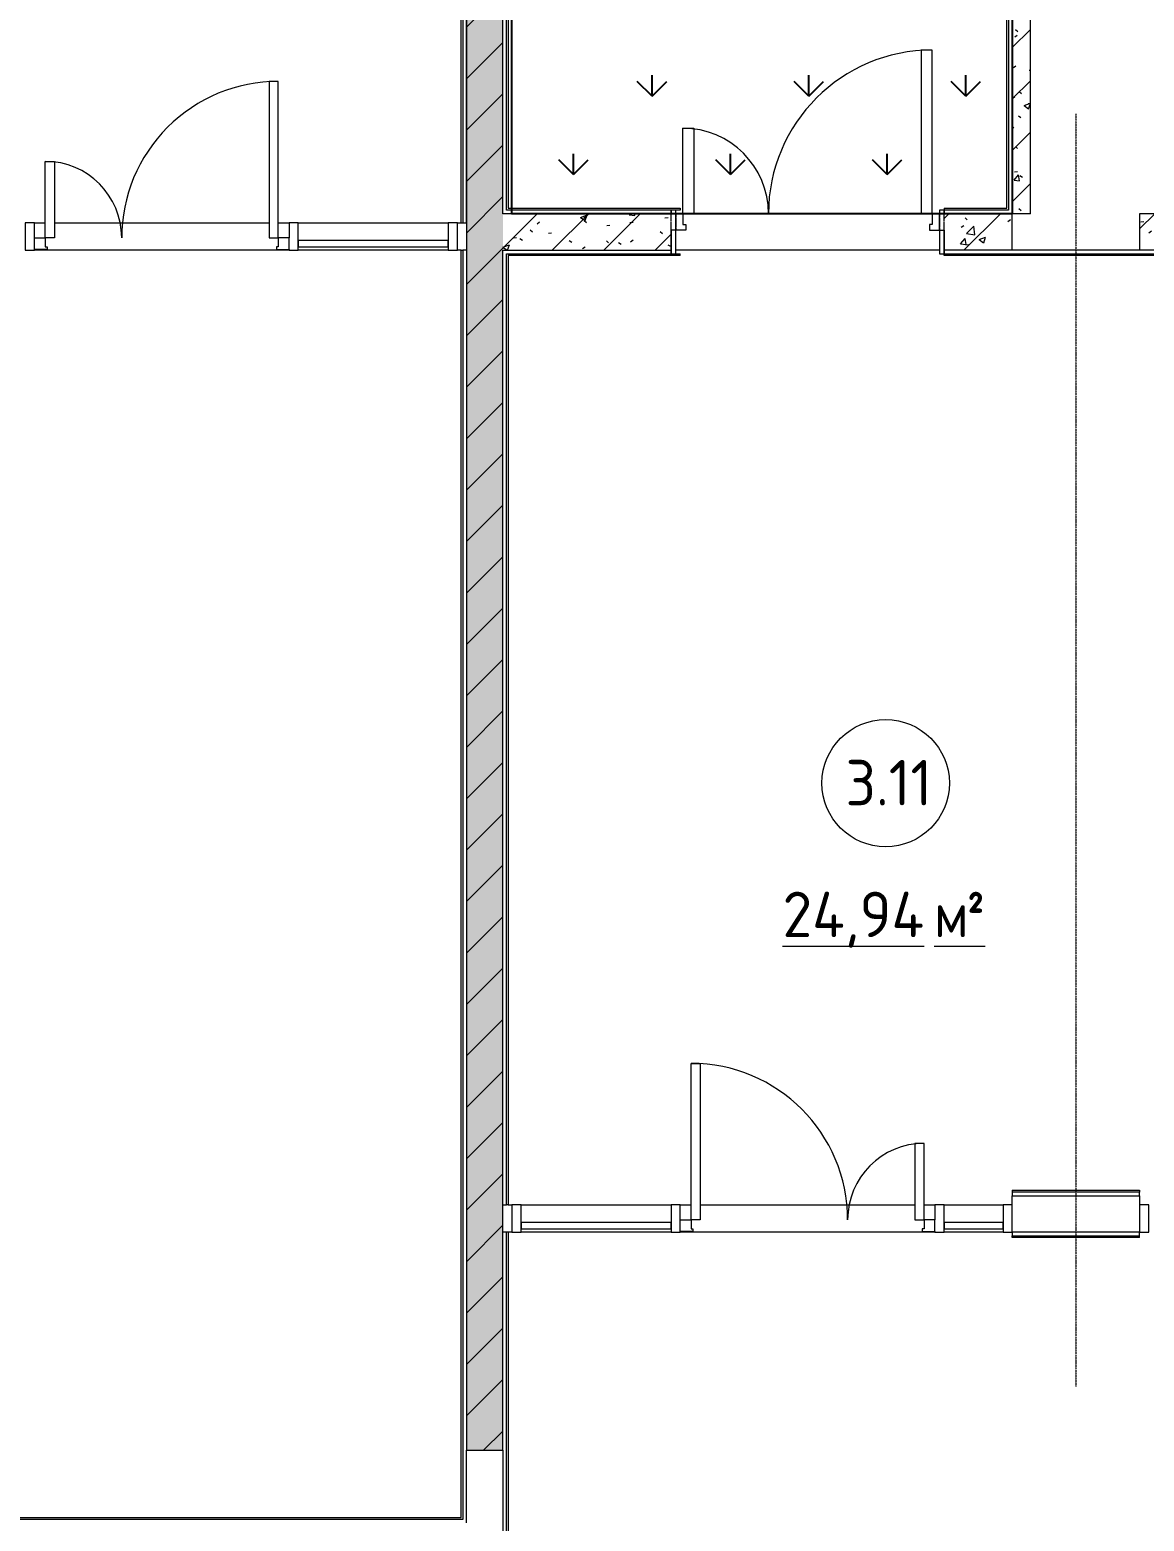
# Model space of a CAD drawing. Header units: millimetres. Extents: x -584918 to 2941280, y 3000189 to 4229862.
# Drawn here: x -440733 to -434608, y 4032796 to 4040997 of the extents above; entities that cross this region are included whole.
import ezdxf

# ---------------------------------------------------------------- set-up
doc = ezdxf.new("R2010")
doc.units = ezdxf.units.MM
doc.linetypes.add('ASVP_Невидимые', pattern=[5, 3, -2])
doc.linetypes.add('ASVP_Осевая', pattern=[14, 10, -2, 0, -2])
for name, color, linetype, lineweight in [('Витраж', 7, 'Continuous', 0), ('Двери', 7, 'Continuous', 0), ('Линии', 7, 'Continuous', 0), ('Марки помещений', 7, 'Continuous', 0), ('Обобщенные модели', 7, 'Continuous', 0), ('Панели витража', 7, 'Continuous', 0), ('Перекрытие', 7, 'Continuous', 0), ('Стены внутренние', 7, 'Continuous', 0), ('Стены несущие', 7, 'Continuous', 0), ('Стены отделка', 7, 'Continuous', 0), ('экспертиза условные обозначения', 1, 'Continuous', 0)]:
    doc.layers.add(name, color=color, linetype=linetype, lineweight=lineweight)
doc.styles.add('GOST Common_2', font='', dxfattribs={"height": 500})
doc.styles.add('GOST Common_3', font='', dxfattribs={"width": 0.9, "height": 500})
doc.styles.get('GOST Common_2').set_extended_font_data('GOST Common')
doc.styles.get('GOST Common_3').set_extended_font_data('GOST Common')
pattern_1 = [(45, (-440814.02, 4025236.82), (-141.4214, 141.4214), [])]
pattern_2 = [(50, (-440814.02, 4025236.82), (364.368, -31.8783), [38.1, -419.1]), (355, (-440814.02, 4025236.8), (-70.486, 382.113), [30.48, -335.28]), (100.451, (-440783.66, 4025234.16), (293.885, 350.2334), [32.38, -356.18]), (46.184, (-440814, 4025338.4), (542.158, -84.086), [57.15, -628.65]), (96.636, (-440768.84, 4025331.4), (474.805, 494.855), [48.57, -534.27]), (351.184, (-440814, 4025338.4), (474.81, 494.85), [45.72, -502.92]), (21, (-440763.22, 4025313.02), (303.2285, -204.5305), [38.1, -419.1]), (326, (-440763.22, 4025313), (123.604, 368.376), [30.48, -335.28]), (71.451, (-440737.95, 4025295.97), (426.834, 163.843), [32.38, -356.18]), (37.5, (-440814.02, 4025236.82), (6.17665, 169.11015), [16.764, -314.452, 16.764, -323.596, -336.55]), (37.5, (-440814.02, 4025236.82), (6.17665, 169.11015), [-671.576, 16.764, -319.786]), (7.5, (-440814.02, 4025236.82), (133.6389, 200.3615), [16.764, -177.292, 16.764, -306.832, -128.27]), (7.5, (-440814.02, 4025236.82), (133.6389, 200.3615), [-517.652, 16.764, -111.506]), (327.5, (-440927.3, 4025236.82), (271.1818, -11.4584), [16.764, -110.236, 16.764, -379.476, -525.78]), (327.5, (-440927.3, 4025236.82), (271.1818, -11.4584), [-523.24, 16.764, -509.016]), (317.5, (-440978.1, 4025236.82), (296.2585, 50.8528), [16.764, -148.336, 16.764, -246.38, -373.38]), (317.5, (-440978.1, 4025236.82), (296.2585, 50.8528), [-428.244, 16.764, -356.616])]

# ---------------------------------------------------------------- blocks, each defined once
blk = doc.blocks.new('ASVP_ДверьПротивопожарнаяСтальная_2 полотна - EI15 1370х2000h_полотна_ Г Л _1250 в свету_-6392377-АР Этаж 03')
at = {"layer": 'Двери', "lineweight": 18}
for p, q in [((685, 1000), (625, 1000)), ((625, 1000), (625, 100)), ((685, 100), (685, 1000)), ((-685, 570), (-625, 570)), ((-685, 100), (-685, 570)), ((-625, 570), (-625, 100)), ((-725, 100), (-685, 100)), ((-725, 10), (-725, 100)), ((-625, 100), (-685, 100)), ((-685, 100), (-685, 40)), ((625, 100), (685, 100)), ((725, 100), (685, 100)), ((685, 100), (685, 40)), ((725, 10), (725, 100)), ((-670, 10), (-725, 10)), ((-685, 40), (-670, 40)), ((-670, 40), (-670, 10)), ((685, 40), (670, 40)), ((670, 40), (670, 10)), ((670, 10), (725, 10))]:
    blk.add_line(p, q, dxfattribs=at)
at = {"layer": 'Двери', "linetype": 'ASVP_Невидимые', "lineweight": 18}
for p, q in [((-750, 100), (-725, 100)), ((-750, 10), (-750, 100)), ((-725, 100), (-725, 10)), ((750, 100), (725, 100)), ((725, 100), (725, 10)), ((750, 10), (750, 100)), ((-725, 10), (-750, 10)), ((725, 10), (750, 10))]:
    blk.add_line(p, q, dxfattribs=at)
at = {"layer": 'Двери'}
for centre, radius, start, end in [((685, 100), 900, 90, 180), ((-685, 100), 470, 360, 90)]:
    blk.add_arc(centre, radius, start, end, dxfattribs=at)
blk = doc.blocks.new('ASVP_ОТКОС_Оштукатуривание дверного откоса - Оштукатуривание дверного откоса-V53-АР Этаж 03')
at = {"layer": 'Обобщенные модели'}
for p, q in [((-750, 130), (-750, 0)), ((-725, 0), (-725, 130)), ((725, 130), (725, 0)), ((750, 0), (750, 130)), ((-750, 0), (-725, 0)), ((725, 0), (750, 0))]:
    blk.add_line(p, q, dxfattribs=at)
blk = doc.blocks.new('ASVP_ОТКОС_Оштукатуривание дверного откоса - Оштукатуривание дверного откоса-5741164-АР Этаж 03')
at = {"layer": 'Обобщенные модели'}
for p, q in [((-750, 20), (-750, 0)), ((-725, 0), (-725, 20)), ((725, 20), (725, 0)), ((750, 0), (750, 20)), ((-750, 0), (-725, 0)), ((725, 0), (750, 0))]:
    blk.add_line(p, q, dxfattribs=at)
blk = doc.blocks.new('Системная панель - Cтеклопакет Двухкамерный_36 мм-7511920-АР Этаж 03')
at = {"layer": 'Панели витража', "lineweight": 18}
for p, q in [((162.5, 18), (-162.5, 18)), ((-162.5, 18), (-162.5, -18)), ((162.5, -18), (162.5, 18)), ((-162.5, -18), (162.5, -18))]:
    blk.add_line(p, q, dxfattribs=at)
blk = doc.blocks.new('Прямоугольный импост - 50х150 мм-6338301-АР Этаж 03')
at = {"layer": 'Витраж', "lineweight": 18}
for p, q in [((-50, 115), (0, 115)), ((-50, -35), (-50, 115)), ((0, 115), (0, -35)), ((0, -35), (-50, -35))]:
    blk.add_line(p, q, dxfattribs=at)
blk = doc.blocks.new('Прямоугольный импост - 50х150 мм-V4-АР Этаж 03')
at = {"layer": 'Витраж', "lineweight": 18}
for p, q in [((-25, 115), (25, 115)), ((-25, 32.5), (-25, 115)), ((25, 115), (25, -35)), ((-25, -35), (-25, -32.5)), ((25, -35), (-25, -35))]:
    blk.add_line(p, q, dxfattribs=at)
blk = doc.blocks.new('Системная панель - Cтеклопакет Двухкамерный_36 мм-7519705-АР Этаж 03')
at = {"layer": 'Панели витража', "lineweight": 18}
for p, q in [((412.5, 18), (-412.5, 18)), ((-412.5, 18), (-412.5, -18)), ((412.5, -18), (412.5, 18)), ((-412.5, -18), (412.5, -18))]:
    blk.add_line(p, q, dxfattribs=at)
blk = doc.blocks.new('Прямоугольный импост - 50х150 мм-6338307-АР Этаж 03')
at = {"layer": 'Витраж', "lineweight": 18}
for p, q in [((0, 115), (-50, 115)), ((-50, 115), (-50, -35)), ((0, -35), (0, 115)), ((-50, -35), (0, -35))]:
    blk.add_line(p, q, dxfattribs=at)
blk = doc.blocks.new('ASVP_ДверьАлюминиеваяВитражная_2 полотна - Остекленная Внутренняя-7511946-АР Этаж 03')
at = {"layer": 'Двери', "lineweight": 18}
for p, q in [((-640, 892.5), (-590, 892.5)), ((-640, 32.5), (-640, 892.5)), ((-590, 892.5), (-590, 32.5)), ((640, 452.5), (590, 452.5)), ((590, 452.5), (590, 32.5)), ((640, 32.5), (640, 452.5)), ((-700, 32.5), (-640, 32.5)), ((-700, -32.5), (-700, 32.5)), ((-590, 32.5), (-640, 32.5)), ((-640, 32.5), (-640, -17.5)), ((590, 32.5), (640, 32.5)), ((700, 32.5), (640, 32.5)), ((640, 32.5), (640, -17.5)), ((700, -32.5), (700, 32.5)), ((-630, -32.5), (-700, -32.5)), ((-640, -17.5), (-630, -17.5)), ((-630, -17.5), (-630, -32.5)), ((640, -17.5), (630, -17.5)), ((630, -17.5), (630, -32.5)), ((630, -32.5), (700, -32.5))]:
    blk.add_line(p, q, dxfattribs=at)
at = {"layer": 'Двери'}
for centre, radius, start, end in [((-640, 32.5), 860, 360, 90), ((640, 32.5), 420, 90, 180)]:
    blk.add_arc(centre, radius, start, end, dxfattribs=at)
blk = doc.blocks.new('Прямоугольный импост - 50х150 мм-6338298-АР Этаж 03')
at = {"layer": 'Витраж', "lineweight": 18}
for p, q in [((-25, 115), (25, 115)), ((-25, -35), (-25, 115)), ((25, 115), (25, 32.5)), ((25, -35), (-25, -35)), ((25, -32.5), (25, -35))]:
    blk.add_line(p, q, dxfattribs=at)
blk = doc.blocks.new('Прямоугольный импост - 50х150 мм-7511836-АР Этаж 03')
at = {"layer": 'Витраж', "lineweight": 18}
for p, q in [((-50, 35), (0, 35)), ((-50, -115), (-50, 35)), ((0, 35), (0, -115)), ((0, -115), (-50, -115))]:
    blk.add_line(p, q, dxfattribs=at)
blk = doc.blocks.new('Прямоугольный импост - 50х150 мм-7511829-АР Этаж 03')
at = {"layer": 'Витраж', "lineweight": 18}
for p, q in [((-25, 35), (25, 35)), ((-25, 32.5), (-25, 35)), ((25, 35), (25, -115)), ((-25, -115), (-25, -32.5)), ((25, -115), (-25, -115))]:
    blk.add_line(p, q, dxfattribs=at)
blk = doc.blocks.new('Системная панель - Cтеклопакет Двухкамерный_36 мм-7513032-АР Этаж 03')
at = {"layer": 'Панели витража', "lineweight": 18}
for p, q in [((412.5, 18), (-412.5, 18)), ((-412.5, 18), (-412.5, -18)), ((412.5, -18), (412.5, 18)), ((-412.5, -18), (412.5, -18))]:
    blk.add_line(p, q, dxfattribs=at)
blk = doc.blocks.new('ASVP_ДверьАлюминиеваяВитражная_2 полотна - Остекленная Внутренняя-7512029-АР Этаж 03')
at = {"layer": 'Двери', "lineweight": 18}
for p, q in [((-700, 32.5), (-700, -32.5)), ((-630, 32.5), (-700, 32.5)), ((-640, -32.5), (-640, 17.5)), ((-640, 17.5), (-630, 17.5)), ((-630, 17.5), (-630, 32.5)), ((630, 32.5), (700, 32.5)), ((630, 17.5), (630, 32.5)), ((640, 17.5), (630, 17.5)), ((640, -32.5), (640, 17.5)), ((700, 32.5), (700, -32.5)), ((-700, -32.5), (-640, -32.5)), ((-590, -32.5), (-640, -32.5)), ((-640, -32.5), (-640, -892.5)), ((-590, -892.5), (-590, -32.5)), ((590, -452.5), (590, -32.5)), ((590, -32.5), (640, -32.5)), ((640, -32.5), (640, -452.5)), ((700, -32.5), (640, -32.5)), ((640, -452.5), (590, -452.5)), ((-640, -892.5), (-590, -892.5))]:
    blk.add_line(p, q, dxfattribs=at)
at = {"layer": 'Двери'}
for centre, radius, start, end in [((-640, -32.5), 860, 270, 0), ((640, -32.5), 420, 180, 270)]:
    blk.add_arc(centre, radius, start, end, dxfattribs=at)
blk = doc.blocks.new('Прямоугольный импост - 50х150 мм-V67-АР Этаж 03')
at = {"layer": 'Витраж', "lineweight": 18}
for p, q in [((-25, 35), (25, 35)), ((-25, -115), (-25, 35)), ((25, 35), (25, 32.5)), ((25, -32.5), (25, -115)), ((25, -115), (-25, -115))]:
    blk.add_line(p, q, dxfattribs=at)
blk = doc.blocks.new('ASVP_Марка_Помещение_ДваЗначения - Номер Площадь-685795-АР Этаж 03')
at = {"layer": 'Марки помещений'}
blk.add_circle((0, 0), 3.5, dxfattribs=at)

msp = doc.modelspace()

# ---------------------------------------------------------------- hatches: boundary and pattern name
at = {"layer": 'Стены внутренние'}
h = msp.add_hatch(dxfattribs=at)
h.set_pattern_fill('FP_4', color=256, style=0, pattern_type=2)
h.set_pattern_definition(pattern_1)
h.paths.add_polyline_path([(-438333.121, 4033186.149), (-438133.121, 4033186.149), (-438133.121, 4041836.149), (-438333.121, 4041836.149), (-438333.121, 4033333.745)])
h.paths.add_polyline_path([(-438333.121, 4043336.149), (-438133.121, 4043336.149), (-438133.121, 4043736.149), (-438333.121, 4043736.149), (-438333.121, 4043452.896)])
h = msp.add_hatch(dxfattribs=at)
h.set_pattern_fill('FP_5', color=256, style=0, pattern_type=2)
h.set_pattern_definition(pattern_2)
h.paths.add_polyline_path([(-438333.121, 4033186.149), (-438133.121, 4033186.149), (-438133.121, 4041836.149), (-438333.121, 4041836.149), (-438333.121, 4033333.745)])
h.paths.add_polyline_path([(-438333.121, 4043336.149), (-438133.121, 4043336.149), (-438133.121, 4043736.149), (-438333.121, 4043736.149), (-438333.121, 4043452.896)])
h = msp.add_hatch(dxfattribs=at)
h.set_pattern_fill('FP_4', color=256, style=0, pattern_type=2)
h.set_pattern_definition(pattern_1)
h.paths.add_polyline_path([(-435233.121, 4039986.149), (-435233.121, 4041848.201), (-435333.121, 4041848.201), (-435333.121, 4039986.149)])
h = msp.add_hatch(dxfattribs=at)
h.set_pattern_fill('FP_5', color=256, style=0, pattern_type=2)
h.set_pattern_definition(pattern_2)
h.paths.add_polyline_path([(-435233.121, 4039986.149), (-435233.121, 4041848.201), (-435333.121, 4041848.201), (-435333.121, 4039986.149)])
h = msp.add_hatch(dxfattribs=at)
h.set_pattern_fill('FP_4', color=256, style=0, pattern_type=2)
h.set_pattern_definition(pattern_1)
h.paths.add_polyline_path([(-437208.121, 4039786.149), (-437208.121, 4039986.149), (-438133.121, 4039986.149), (-438133.121, 4039786.149), (-438017.673, 4039786.149)])
h.paths.add_polyline_path([(-435708.121, 4039786.149), (-435333.121, 4039786.149), (-435333.121, 4039986.149), (-435708.121, 4039986.149), (-435708.121, 4039896.149)])
h = msp.add_hatch(dxfattribs=at)
h.set_pattern_fill('FP_5', color=256, style=0, pattern_type=2)
h.set_pattern_definition(pattern_2)
h.paths.add_polyline_path([(-437208.121, 4039786.149), (-437208.121, 4039986.149), (-438133.121, 4039986.149), (-438133.121, 4039786.149), (-438017.673, 4039786.149)])
h.paths.add_polyline_path([(-435708.121, 4039786.149), (-435333.121, 4039786.149), (-435333.121, 4039986.149), (-435708.121, 4039986.149), (-435708.121, 4039896.149)])
h = msp.add_hatch(dxfattribs=at)
h.set_pattern_fill('FP_4', color=256, style=0, pattern_type=2)
h.set_pattern_definition(pattern_1)
h.paths.add_polyline_path([(-433803.121, 4039786.149), (-433783.121, 4039786.149), (-433783.121, 4039986.149), (-434633.121, 4039986.149), (-434633.121, 4039786.149), (-434168.434, 4039786.149)])
h = msp.add_hatch(dxfattribs=at)
h.set_pattern_fill('FP_5', color=256, style=0, pattern_type=2)
h.set_pattern_definition(pattern_2)
h.paths.add_polyline_path([(-433803.121, 4039786.149), (-433783.121, 4039786.149), (-433783.121, 4039986.149), (-434633.121, 4039986.149), (-434633.121, 4039786.149), (-434168.434, 4039786.149)])
at = {"layer": 'экспертиза условные обозначения', "lineweight": -3}
h = msp.add_hatch(dxfattribs=at)
h.set_pattern_fill('GRASS', color=3, scale=24)
h.set_pattern_definition([(90, (-441193.04, 3779846), (-431.0523, 431.0523), [114.3, -747.8046]), (45, (-441193.04, 3779846), (-431.0523, 431.0523), [114.3, -495.3]), (135, (-441193.04, 3779846), (-431.0523, -431.0523), [114.3, -495.3])])
edge = h.paths.add_edge_path()
edge.add_line((-445679.162, 4047680.628), (-445018.622, 4049468.181))
edge.add_line((-445018.622, 4049468.181), (-439841.984, 4047376.683))
edge.add_line((-439841.984, 4047376.683), (-437786.215, 4052478.037))
edge.add_line((-437786.215, 4052478.037), (-436394.937, 4051917.372))
edge.add_line((-436394.937, 4051917.372), (-438448.837, 4046820.656))
edge.add_line((-438448.837, 4046820.656), (-431775.339, 4044131.336))
edge.add_line((-431775.339, 4044131.336), (-432485.514, 4042369.05))
edge.add_line((-432485.514, 4042369.05), (-433821.967, 4042902.23))
edge.add_arc((-434225.652, 4041870.898), 1107.523, 68.623549, 179.4277519)
edge.add_line((-435333.121, 4041881.959), (-435333.121, 4039986.149))
edge.add_line((-435333.121, 4039986.149), (-438083.121, 4039986.149))
edge.add_line((-438083.121, 4039986.149), (-438083.121, 4044619.411))
edge.add_line((-438083.121, 4044619.411), (-441018.582, 4045807.749))
edge.add_line((-441018.582, 4045807.749), (-445679.162, 4047680.628))

# ---------------------------------------------------------------- linework, layer by layer
at = {"layer": 'Линии', "linetype": 'ASVP_Осевая'}
msp.add_line((-434983.121, 4040536.149), (-434983.121, 4033536.149), dxfattribs=at)
at = {"layer": 'Перекрытие'}
for p, q in [((-440708.121, 4039936.149), (-440648.121, 4039936.149)), ((-440598.121, 4039936.149), (-439418.121, 4039936.149)), ((-439368.121, 4039936.149), (-439308.121, 4039936.149)), ((-439258.121, 4039936.149), (-438433.121, 4039936.149)), ((-438383.121, 4039936.149), (-438363.121, 4039936.149)), ((-437083.121, 4039986.149), (-435833.121, 4039986.149)), ((-439308.121, 4039786.149), (-440708.121, 4039786.149)), ((-438433.121, 4039786.149), (-439258.121, 4039786.149)), ((-438363.121, 4039786.149), (-438383.121, 4039786.149)), ((-435733.121, 4039786.149), (-437183.121, 4039786.149)), ((-438103.121, 4034536.149), (-438083.121, 4034536.149)), ((-438033.121, 4034536.149), (-437208.121, 4034536.149)), ((-437158.121, 4034536.149), (-437098.121, 4034536.149)), ((-437048.121, 4034536.149), (-435868.121, 4034536.149)), ((-435818.121, 4034536.149), (-435758.121, 4034536.149)), ((-435708.121, 4034536.149), (-435383.121, 4034536.149)), ((-435333.121, 4034536.149), (-435333.121, 4034586.149)), ((-434633.121, 4034586.149), (-434633.121, 4034536.149)), ((-438083.121, 4034386.149), (-438103.121, 4034386.149)), ((-437208.121, 4034386.149), (-438033.121, 4034386.149)), ((-435758.121, 4034386.149), (-437158.121, 4034386.149)), ((-435383.121, 4034386.149), (-435708.121, 4034386.149))]:
    msp.add_line(p, q, dxfattribs=at)
at = {"layer": 'Стены внутренние'}
for p, q in [((-438363.121, 4039936.149), (-438363.121, 4044456.149)), ((-438103.121, 4041846.149), (-438103.121, 4040016.149)), ((-435363.121, 4040016.149), (-435363.121, 4041848.201)), ((-438103.121, 4040016.149), (-437158.121, 4040016.149)), ((-437158.121, 4040006.149), (-437183.121, 4040006.149)), ((-437158.121, 4040016.149), (-437158.121, 4040006.149)), ((-435708.121, 4040016.149), (-435363.121, 4040016.149)), ((-435708.121, 4040016.149), (-435708.121, 4040006.149)), ((-438363.121, 4039936.149), (-438353.121, 4039936.149)), ((-438363.121, 4032816.149), (-438363.121, 4039786.149)), ((-438363.121, 4039786.149), (-438353.121, 4039786.149)), ((-437183.121, 4039766.149), (-437158.121, 4039766.149)), ((-437158.121, 4039756.149), (-437158.121, 4039766.149)), ((-435708.121, 4039756.149), (-435708.121, 4039766.149)), ((-438103.121, 4039756.149), (-438103.121, 4034536.149)), ((-437158.121, 4039756.149), (-438103.121, 4039756.149)), ((-433813.121, 4039756.149), (-435708.121, 4039756.149)), ((-435333.121, 4034616.149), (-434633.121, 4034616.149)), ((-435333.121, 4034616.149), (-435333.121, 4034606.149)), ((-434633.121, 4034616.149), (-434633.121, 4034606.149)), ((-438103.121, 4034536.149), (-438113.121, 4034536.149)), ((-438103.121, 4034386.149), (-438113.121, 4034386.149)), ((-438103.121, 4034386.149), (-438103.121, 4027416.149)), ((-435333.121, 4034356.149), (-435333.121, 4034366.149)), ((-434633.121, 4034356.149), (-435333.121, 4034356.149)), ((-434633.121, 4034356.149), (-434633.121, 4034366.149)), ((-445603.121, 4032816.149), (-438363.121, 4032816.149))]:
    msp.add_line(p, q, dxfattribs=at)
at = {"layer": 'Стены несущие'}
for p, q in [((-438333.121, 4041836.149), (-438333.121, 4033186.149)), ((-438133.121, 4039986.149), (-438133.121, 4041836.149)), ((-435333.121, 4041848.201), (-435333.121, 4039986.149)), ((-435233.121, 4039986.149), (-435233.121, 4041848.201)), ((-437208.121, 4039986.149), (-438133.121, 4039986.149)), ((-435233.121, 4039986.149), (-435708.121, 4039986.149)), ((-435333.121, 4039786.149), (-435333.121, 4039986.149)), ((-433783.121, 4039986.149), (-434633.121, 4039986.149)), ((-434633.121, 4039986.149), (-434633.121, 4039786.149)), ((-437208.121, 4039786.149), (-437208.121, 4039896.149)), ((-435708.121, 4039896.149), (-435708.121, 4039786.149)), ((-438133.121, 4033186.149), (-438133.121, 4039786.149)), ((-438133.121, 4039786.149), (-437208.121, 4039786.149)), ((-435333.121, 4039786.149), (-435708.121, 4039786.149)), ((-433783.121, 4039786.149), (-434633.121, 4039786.149)), ((-438333.121, 4033186.149), (-438133.121, 4033186.149))]:
    msp.add_line(p, q, dxfattribs=at)
at = {"layer": 'Стены отделка'}
for p, q in [((-438353.121, 4044466.149), (-438353.121, 4039936.149)), ((-438333.121, 4039936.149), (-438333.121, 4044486.149)), ((-438113.121, 4040006.149), (-438113.121, 4041836.149)), ((-435353.121, 4041848.201), (-435353.121, 4040006.149)), ((-435333.121, 4039986.149), (-435333.121, 4041848.201)), ((-437208.121, 4040006.149), (-438113.121, 4040006.149)), ((-437208.121, 4039986.149), (-437208.121, 4040006.149)), ((-435353.121, 4040006.149), (-435708.121, 4040006.149)), ((-435708.121, 4040006.149), (-435708.121, 4039986.149)), ((-438353.121, 4039936.149), (-438333.121, 4039936.149)), ((-438333.121, 4039786.149), (-438353.121, 4039786.149)), ((-438353.121, 4039786.149), (-438353.121, 4032806.149)), ((-438113.121, 4034536.149), (-438113.121, 4039766.149)), ((-438113.121, 4039766.149), (-437208.121, 4039766.149)), ((-437208.121, 4039766.149), (-437208.121, 4039786.149)), ((-435708.121, 4039786.149), (-435708.121, 4039766.149)), ((-435708.121, 4039766.149), (-433803.121, 4039766.149)), ((-434633.121, 4039786.149), (-435333.121, 4039786.149)), ((-434633.121, 4034606.149), (-435333.121, 4034606.149)), ((-435333.121, 4034606.149), (-435333.121, 4034586.149)), ((-434633.121, 4034586.149), (-434633.121, 4034606.149)), ((-438133.121, 4034536.149), (-438113.121, 4034536.149)), ((-435333.121, 4034586.149), (-434633.121, 4034586.149)), ((-438113.121, 4034386.149), (-438133.121, 4034386.149)), ((-438113.121, 4027406.149), (-438113.121, 4034386.149)), ((-434633.121, 4034386.149), (-435333.121, 4034386.149)), ((-435333.121, 4034386.149), (-435333.121, 4034366.149)), ((-435333.121, 4034366.149), (-434633.121, 4034366.149)), ((-434633.121, 4034366.149), (-434633.121, 4034386.149)), ((-438333.121, 4032786.149), (-438333.121, 4033186.149)), ((-438133.121, 4033186.149), (-438133.121, 4027386.149)), ((-438353.121, 4032806.149), (-445613.121, 4032806.149))]:
    msp.add_line(p, q, dxfattribs=at)
at = {"layer": 'экспертиза условные обозначения', "color": 3, "lineweight": -3}
msp.add_lwpolyline([(-445679.162, 4047680.628), (-445018.622, 4049468.181), (-439841.984, 4047376.683), (-437786.215, 4052478.037), (-436394.937, 4051917.372), (-438448.837, 4046820.656), (-431775.339, 4044131.336), (-432485.514, 4042369.05), (-433821.967, 4042902.23, 0.52503513), (-435333.121, 4041881.959), (-435333.121, 4039986.149), (-438083.121, 4039986.149), (-438083.121, 4044619.411), (-441018.582, 4045807.749), (-445679.162, 4047680.628)], format="xyb", dxfattribs=at)

# ---------------------------------------------------------------- block references
at = {"layer": 'Витраж', "extrusion": (0, 0, -1), "rotation": 180}
for name, p in [('Прямоугольный импост - 50х150 мм-V67-АР Этаж 03', (440733.121, 4039821.149)), ('Прямоугольный импост - 50х150 мм-7511829-АР Этаж 03', (439283.121, 4039821.149)), ('Прямоугольный импост - 50х150 мм-7511836-АР Этаж 03', (438383.121, 4039821.149))]:
    msp.add_blockref(name, p, dxfattribs=at)
at = {"layer": 'Витраж', "extrusion": (0, 0, -1)}
for name, p in [('Прямоугольный импост - 50х150 мм-6338301-АР Этаж 03', (438083.121, 4034421.149)), ('Прямоугольный импост - 50х150 мм-V4-АР Этаж 03', (437183.121, 4034421.149)), ('Прямоугольный импост - 50х150 мм-6338298-АР Этаж 03', (435733.121, 4034421.149)), ('Прямоугольный импост - 50х150 мм-6338301-АР Этаж 03', (434633.121, 4034421.149))]:
    msp.add_blockref(name, p, dxfattribs=at)
at = {"layer": 'Витраж'}
msp.add_blockref('Прямоугольный импост - 50х150 мм-6338307-АР Этаж 03', (-435333.121, 4034421.149), dxfattribs=at)
at = {"layer": 'Двери'}
for name, p in [('ASVP_ДверьПротивопожарнаяСтальная_2 полотна - EI15 1370х2000h_полотна_ Г Л _1250 в свету_-6392377-АР Этаж 03', (-436458.121, 4039886.149)), ('ASVP_ДверьАлюминиеваяВитражная_2 полотна - Остекленная Внутренняя-7511946-АР Этаж 03', (-436458.121, 4034421.149))]:
    msp.add_blockref(name, p, dxfattribs=at)
at = {"layer": 'Двери', "rotation": 180}
msp.add_blockref('ASVP_ДверьАлюминиеваяВитражная_2 полотна - Остекленная Внутренняя-7512029-АР Этаж 03', (-440008.121, 4039821.149), dxfattribs=at)
at = {"layer": 'Марки помещений', "xscale": 99.99999999999993, "yscale": 99.99999999999993, "zscale": 99.99999999999993}
msp.add_blockref('ASVP_Марка_Помещение_ДваЗначения - Номер Площадь-685795-АР Этаж 03', (-436028.948, 4036854.668), dxfattribs=at)
at = {"layer": 'Обобщенные модели', "rotation": 180}
msp.add_blockref('ASVP_ОТКОС_Оштукатуривание дверного откоса - Оштукатуривание дверного откоса-5741164-АР Этаж 03', (-436458.121, 4040006.149), dxfattribs=at)
at = {"layer": 'Обобщенные модели'}
msp.add_blockref('ASVP_ОТКОС_Оштукатуривание дверного откоса - Оштукатуривание дверного откоса-V53-АР Этаж 03', (-436458.121, 4039766.149), dxfattribs=at)
at = {"layer": 'Панели витража'}
msp.add_blockref('Системная панель - Cтеклопакет Двухкамерный_36 мм-7513032-АР Этаж 03', (-438845.621, 4039821.149), dxfattribs=at)
at = {"layer": 'Панели витража', "rotation": 180}
for name, p in [('Системная панель - Cтеклопакет Двухкамерный_36 мм-7519705-АР Этаж 03', (-437620.621, 4034421.149)), ('Системная панель - Cтеклопакет Двухкамерный_36 мм-7511920-АР Этаж 03', (-435545.621, 4034421.149))]:
    msp.add_blockref(name, p, dxfattribs=at)

# ---------------------------------------------------------------- texts
at = {"layer": 'Марки помещений', "char_height": 250, "attachment_point": 1}
for s, insert, width, style in [('3.11', (-436249.905, 4036982.393), 548.35425, 'GOST Common_2'), ('\\L24,94 ', (-436595.941, 4036257.862), 1010.12625, 'GOST Common_2'), ('\\L\\fGOST Common|b0|i0|c238|p34|;\\W.9;\\L²', (-435583.91, 4036257.862), 165.94931, 'GOST Common_3'), ('\\L\\fGOST Common|b0|i0|c204|p34|;\\W.9;\\Lм', (-435762.504, 4036257.862), 216.45562, 'GOST Common_2')]:
    msp.add_mtext(s, dxfattribs=dict(at, insert=insert, width=width, style=style))

doc.saveas('drawing.dxf')
